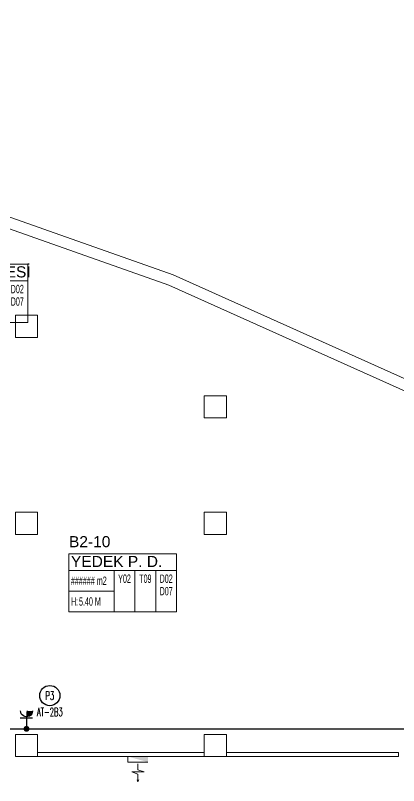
# Model space of a CAD drawing. Header units: metres. Extents: x -13194 to 152406, y -14653 to 29421.
# Drawn here: x 6060 to 7440, y 4695 to 7470 of the extents above; entities that cross this region are included whole.
import ezdxf
from ezdxf.enums import TextEntityAlignment as Align

# ---------------------------------------------------------------- set-up
doc = ezdxf.new("R2010")
doc.units = ezdxf.units.M
doc.header["$LTSCALE"] = 100
doc.header["$MEASUREMENT"] = 0
doc.layers.get('0').update_dxf_attribs({"color": 9, "lineweight": 9})
for name, color, linetype, lineweight in [('00', 9, 'Continuous', 9), ('01', 9, 'Continuous', 9), ('21_mahal200', 9, 'Continuous', 9), ('32-ekipman', 9, 'Continuous', 9), ('E-ETANŞ PRİZ', 7, 'Continuous', 30), ('E-KABLO', 7, 'Continuous', 30), ('E-LINYE', 7, 'Continuous', 30)]:
    doc.layers.add(name, color=color, linetype=linetype, lineweight=lineweight)
doc.styles.add('Arial', font='arial.ttf', dxfattribs={"height": 2.5})
doc.styles.add('E-YAZI', font='txttw.shx')
doc.styles.add('MuuM_TEXT-STANDART', font='ARIALN.TTF')

# ---------------------------------------------------------------- blocks, each defined once
blk = doc.blocks.new('100_ETANŞ PRİZ')
at = {"layer": 'E-ETANŞ PRİZ', "color": 4}
for p, q in [((-1.22, 2.14), (1.28, 2.14)), ((0, 2.4), (0, 0))]:
    blk.add_line(p, q, dxfattribs=at)
at = {"layer": 'E-ETANŞ PRİZ', "color": 4, "const_width": 1.2}
blk.add_lwpolyline([(0.01, 3, -0.414214), (-0.6, 3.59)], format="xyb", dxfattribs=at)
at = {"layer": 'E-ETANŞ PRİZ', "color": 4}
blk.add_arc((0, 3.6), 1.2, 180.7551, 0.7551, dxfattribs=at)
blk = doc.blocks.new('p-kolon_80x80')
blk.add_lwpolyline([(-40, -40), (40, -40), (40, 40), (-40, 40)], close=True)
blk = doc.blocks.new('2.bod.sitatik')
at = {"layer": '01'}
for points in [[(10945.1, -4163.6), (9032, -3217.5), (6612.7, -2131.8), (4752.4, -1474.9), (3694.6, -1194.2)], [(3720.3, -1159.7), (4764.2, -1436.6), (6627.6, -2094.7), (9049.1, -3181.3), (10964.6, -4128.6)]]:
    blk.add_lwpolyline(points, dxfattribs=at)
for p in [(6100, -2280), (6780, -2570), (6100, -2990), (6780, -2990), (6100, -3790), (6780, -3790)]:
    blk.add_blockref('p-kolon_80x80', p, dxfattribs=at)
blk = doc.blocks.new('YD-72-20')
at = {"linetype": 'Continuous'}
for p, q in [((0, 0.714), (-0.028, 0.634)), ((0, 0.714), (0.028, 0.634)), ((0, 0.434), (0, 0.714)), ((-0.225, 0.355), (0.225, 0.355)), ((-0.225, 0.355), (0, 0.276)), ((0.225, 0.355), (0, 0.434)), ((0.36, 0), (-0.36, 0)), ((0, 0.058), (0, 0.276)), ((0.36, 0), (0.36, -0.2))]:
    blk.add_line(p, q, dxfattribs=at)
blk.add_solid([(0.36, -0.2), (-0.36, 0), (-0.36, -0.2)])
blk = doc.blocks.new('A$C29B32992')
at = {"xscale": 100, "yscale": 100, "zscale": 100, "rotation": 180}
blk.add_blockref('YD-72-20', (6501.4, -6110.1), dxfattribs=at)
blk = doc.blocks.new('0_roomno2')
blk.add_lwpolyline([(19.38, -10.5), (0, -10.5), (0, 0), (19.38, 0)], close=True)
for points in [[(0, -3), (19.38, -3)], [(8.12, -3), (8.12, -10.5)], [(11.88, -3), (11.88, -10.5)], [(15.62, -3), (15.62, -10.5)], [(0, -6.75), (8.12, -6.75)]]:
    blk.add_lwpolyline(points)
at = {"style": 'MuuM_TEXT-STANDART', "width": 0.6}
blk.add_text('H:', height=1.5, dxfattribs=at).set_placement((0.35, -8.61), align=Align.MIDDLE_LEFT)
at = {"style": 'Arial'}
blk.add_attdef('ODANO', (0, 1.17), '', height=2, dxfattribs=at)
blk.add_attdef('MEKANADI', text='', height=2, dxfattribs=at).set_placement((0.35, -3), align=Align.BOTTOM_LEFT)
at = {"style": 'MuuM_TEXT-STANDART', "width": 0.6}
for tag, p in [('M2', (0.35, -4.88)), ('TEMIZTAVANYUKSEKLIGI', (1.8, -8.61))]:
    blk.add_attdef(tag, text='', height=1.5, dxfattribs=at).set_placement(p, align=Align.MIDDLE_LEFT)
for tag, p in [('YER01', (10, -4.5)), ('TAVAN01', (13.75, -4.5)), ('DUVAR01', (17.5, -4.5)), ('YER02', (10, -6.75)), ('TAVAN02', (13.75, -6.75)), ('DUVAR02', (17.5, -6.75)), ('YER03', (10, -9)), ('TAVAN03', (13.75, -9)), ('DUVAR03', (17.5, -9))]:
    blk.add_attdef(tag, text='', height=1.5, dxfattribs=at).set_placement(p, align=Align.MIDDLE_CENTER)
blk = doc.blocks.new('2.bod.Mimari')
at = {"layer": '00'}
for points in [[(6740, -3815), (6140, -3815), (6140, -3830), (6740, -3830), (6740, -3815)], [(6820, -3830), (7440, -3830), (7440, -3815), (6820, -3815), (6820, -3830)]]:
    blk.add_lwpolyline(points, dxfattribs=at)
at = {"layer": '21_mahal200'}
ref = blk.add_blockref('0_roomno2', (5716.63, -2055.64), dxfattribs=dict(at, xscale=20, yscale=20, zscale=20))
ref.add_attrib('ODANO', 'B2-10A', (5716.63, -2032.24), dxfattribs={"layer": '0', "height": 40, "style": 'Arial'})
ref.add_attrib('MEKANADI', 'ASAN.DAİRESİ', dxfattribs={"layer": '0', "height": 40, "style": 'Arial'}).set_placement((5723.63, -2115.64), align=Align.BOTTOM_LEFT)
ref.add_attrib('M2', '#### m2', dxfattribs={"layer": '0', "height": 30, "style": 'MuuM_TEXT-STANDART', "width": 0.6}).set_placement((5723.63, -2153.14), align=Align.MIDDLE_LEFT)
ref.add_attrib('TEMIZTAVANYUKSEKLIGI', '5.40 M', dxfattribs={"layer": '0', "height": 30, "style": 'MuuM_TEXT-STANDART', "width": 0.6}).set_placement((5752.63, -2227.79), align=Align.MIDDLE_LEFT)
ref.add_attrib('YER01', 'Y02', dxfattribs={"layer": '0', "height": 30, "style": 'MuuM_TEXT-STANDART', "width": 0.6}).set_placement((5916.63, -2145.64), align=Align.MIDDLE_CENTER)
ref.add_attrib('TAVAN01', 'T09', dxfattribs={"layer": '0', "height": 30, "style": 'MuuM_TEXT-STANDART', "width": 0.6}).set_placement((5991.63, -2145.64), align=Align.MIDDLE_CENTER)
ref.add_attrib('DUVAR01', 'D02', dxfattribs={"layer": '0', "height": 30, "style": 'MuuM_TEXT-STANDART', "width": 0.6}).set_placement((6066.63, -2145.64), align=Align.MIDDLE_CENTER)
ref.add_attrib('DUVAR02', 'D07', dxfattribs={"layer": '0', "height": 30, "style": 'MuuM_TEXT-STANDART', "width": 0.6}).set_placement((6066.63, -2190.64), align=Align.MIDDLE_CENTER)
ref = blk.add_blockref('0_roomno2', (6252.96, -3099.14), dxfattribs=dict(at, xscale=20, yscale=20, zscale=20))
ref.add_attrib('ODANO', 'B2-10', (6252.96, -3075.74), dxfattribs={"layer": '0', "height": 40, "style": 'Arial'})
ref.add_attrib('MEKANADI', 'YEDEK P. D.', dxfattribs={"layer": '0', "height": 40, "style": 'Arial'}).set_placement((6259.96, -3159.14), align=Align.BOTTOM_LEFT)
ref.add_attrib('M2', '###### m2', dxfattribs={"layer": '0', "height": 30, "style": 'MuuM_TEXT-STANDART', "width": 0.6}).set_placement((6259.96, -3196.64), align=Align.MIDDLE_LEFT)
ref.add_attrib('TEMIZTAVANYUKSEKLIGI', '5.40 M', dxfattribs={"layer": '0', "height": 30, "style": 'MuuM_TEXT-STANDART', "width": 0.6}).set_placement((6288.96, -3271.3), align=Align.MIDDLE_LEFT)
ref.add_attrib('YER01', 'Y02', dxfattribs={"layer": '0', "height": 30, "style": 'MuuM_TEXT-STANDART', "width": 0.6}).set_placement((6452.96, -3189.14), align=Align.MIDDLE_CENTER)
ref.add_attrib('TAVAN01', 'T09', dxfattribs={"layer": '0', "height": 30, "style": 'MuuM_TEXT-STANDART', "width": 0.6}).set_placement((6527.96, -3189.14), align=Align.MIDDLE_CENTER)
ref.add_attrib('DUVAR01', 'D02', dxfattribs={"layer": '0', "height": 30, "style": 'MuuM_TEXT-STANDART', "width": 0.6}).set_placement((6602.96, -3189.14), align=Align.MIDDLE_CENTER)
ref.add_attrib('DUVAR02', 'D07', dxfattribs={"layer": '0', "height": 30, "style": 'MuuM_TEXT-STANDART', "width": 0.6}).set_placement((6602.96, -3234.14), align=Align.MIDDLE_CENTER)
at = {"layer": '32-ekipman'}
blk.add_blockref('A$C29B32992', (0, 2260.12), dxfattribs=at)

msp = doc.modelspace()

# ---------------------------------------------------------------- linework, layer by layer
at = {"layer": 'E-KABLO', "color": 6}
for p, q in [((6040, 4900), (6100, 4900)), ((6100, 4900), (8340, 4900))]:
    msp.add_line(p, q, dxfattribs=at)
at = {"layer": 'E-KABLO', "color": 4, "const_width": 10.5}
msp.add_lwpolyline([(6094.7, 4900, 1), (6105.2, 4900, 1)], format="xyb", close=True, dxfattribs=at)
at = {"layer": 'E-LINYE', "color": 7, "linetype": 'Continuous'}
msp.add_circle((6183.9, 5019.6), 36.4, dxfattribs=at)

# ---------------------------------------------------------------- block references
for name in ['2.bod.sitatik', '2.bod.Mimari']:
    msp.add_blockref(name, (0, 8630))
at = {"layer": 'E-ETANŞ PRİZ', "xscale": -18, "yscale": 18, "zscale": 18}
msp.add_blockref('100_ETANŞ PRİZ', (6100, 4900), dxfattribs=at)

# ---------------------------------------------------------------- texts
at = {"layer": 'E-LINYE', "color": 3, "linetype": 'Continuous', "style": 'E-YAZI', "width": 0.6}
for s, p in [('P3', (6183.9, 5019.6)), ('AT-2B3', (6183.9, 4960.8))]:
    msp.add_text(s, height=30, dxfattribs=at).set_placement(p, align=Align.MIDDLE_CENTER)

doc.saveas('drawing.dxf')
